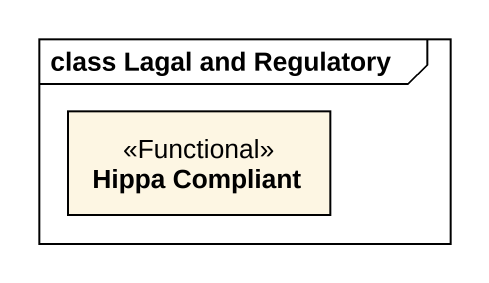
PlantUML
@startuml
mainframe class Lagal and Regulatory
hide circle
hide empty members
class "Hippa Compliant" as Hippa_Compliant <<Functional>>
@enduml
